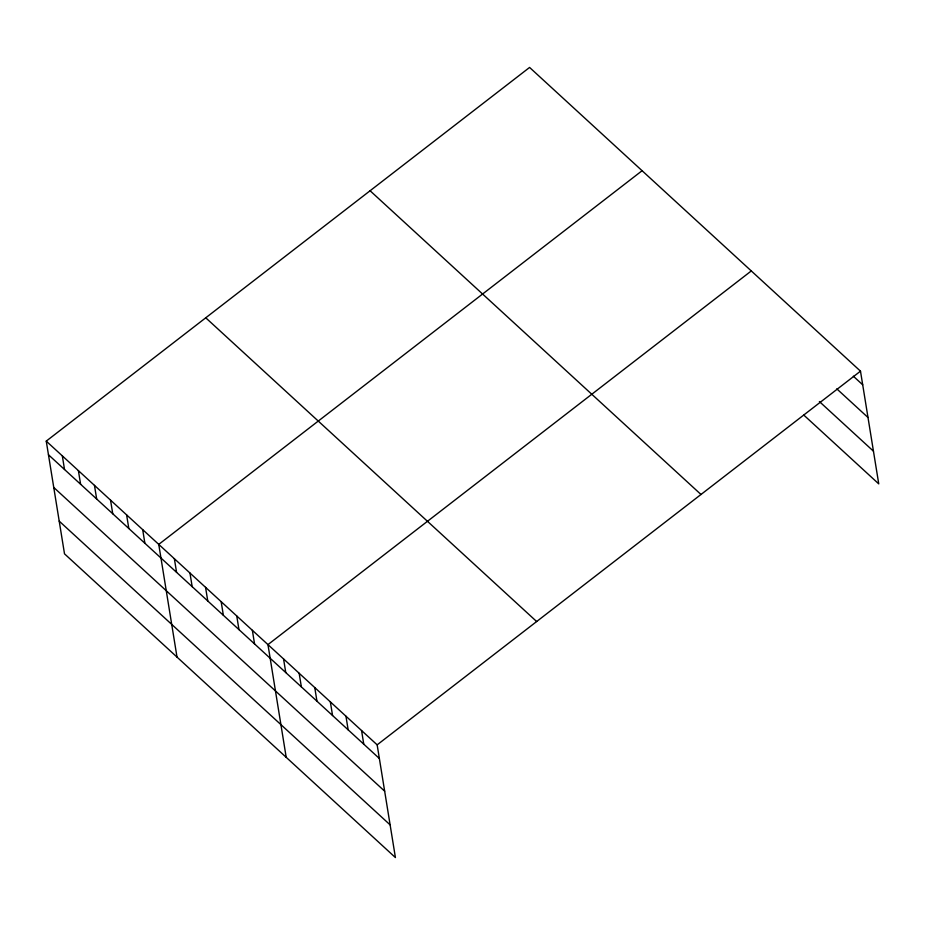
<?xml version="1.0" encoding="UTF-8"?>
<svg xmlns="http://www.w3.org/2000/svg" width="925" height="925" viewBox="0 0 925 925"><rect width="100%" height="100%" fill="white"/><g stroke="black" fill="none" stroke-linecap="round" stroke-linejoin="round"><path stroke-width="1.39" d="M46.25 441.121L377.157 744.845L395.414 857.556L64.507 553.832L46.25 441.121L529.586 67.444L860.493 371.168L878.75 483.879L803.871 415.152M642.1 170.709L158.753 544.386L177.01 657.097M751.297 270.933L267.961 644.621L286.207 757.332M377.157 744.845L860.493 371.168M853.347 376.209L862.701 384.8M836.801 388.858L867.997 417.499M819.377 401.542L873.454 451.18M370.092 190.758L700.988 494.482M205.755 317.807L536.662 621.531M48.458 454.753L379.366 758.488M53.754 487.452L384.661 791.176M59.212 521.133L390.119 824.869M361.559 730.53L363.768 744.163M345.95 716.216L348.158 729.848M330.352 701.89L332.561 715.534M314.754 687.576L316.963 701.208M299.157 673.261L301.365 686.893M283.559 658.935L285.767 672.567M252.352 630.295L254.56 643.939M236.754 615.981L238.962 629.613M221.156 601.666L223.364 615.298M205.558 587.34L207.767 600.984M189.96 573.026L192.169 586.658M174.363 558.712L176.571 572.344M142.681 529.632L144.89 543.276M126.609 514.89L128.818 528.522M110.537 500.136L112.746 513.768M94.466 485.382L96.674 499.014M78.394 470.628L80.602 484.261M62.322 455.875L64.53 469.507"/></g></svg>
